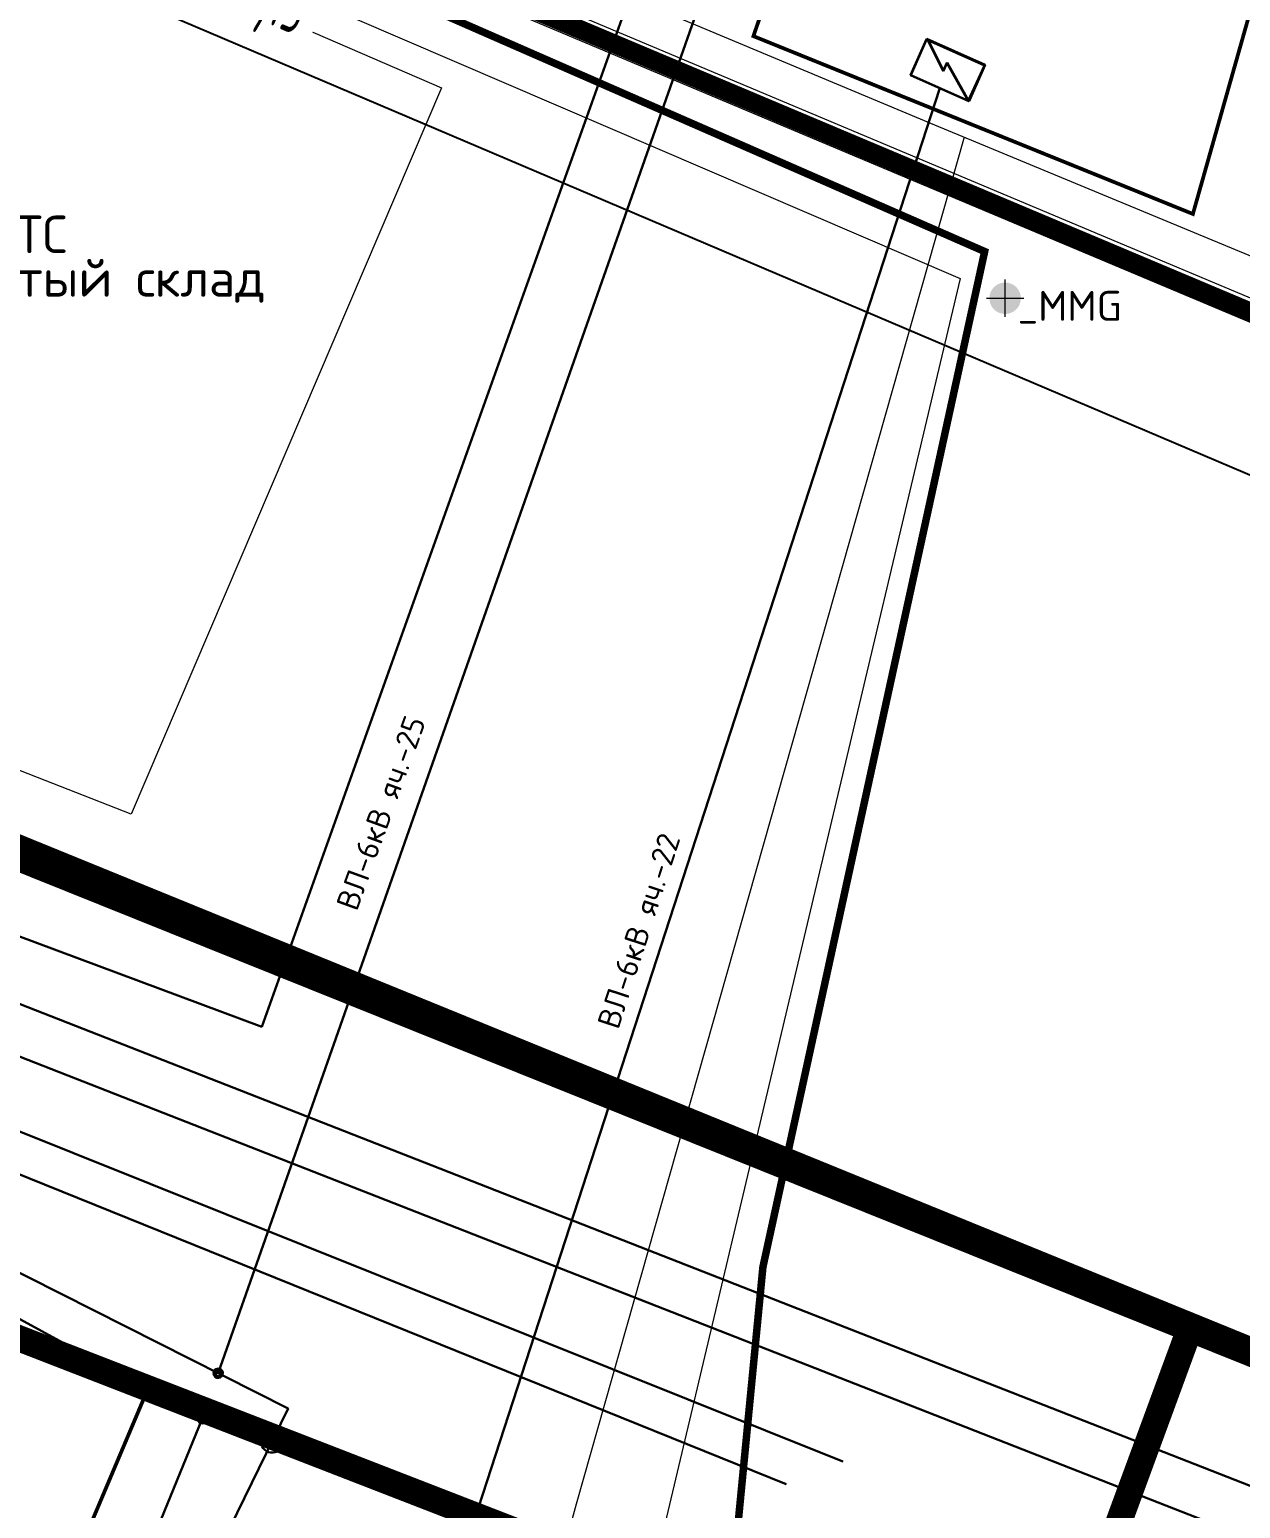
# Model space of a CAD drawing. Header units: millimetres. Extents: x 519 to 9564855, y -810 to 5021775.
# Drawn here: x 9523540.9 to 9523864.3, y 5006042.6 to 5006437.6 of the extents above; entities that cross this region are included whole.
import ezdxf

# ---------------------------------------------------------------- set-up
doc = ezdxf.new("R2010")
doc.units = ezdxf.units.MM
doc.header["$LTSCALE"] = 2
doc.header["$MEASUREMENT"] = 0
doc.header["$PDMODE"] = 2
doc.header["$PDSIZE"] = 5
doc.linetypes.add('DASHED', pattern=[0.75, 0.5, -0.25])
doc.linetypes.add('HIDDEN2', pattern=[4.7625, 3.175, -1.5875])
for name, color, linetype in [('0_ANNOT_Dimensions', 7, 'Continuous'), ('COMPOUND', 3, 'Continuous'), ('Layer1', 1, 'Continuous'), ('PPLINE_WAT', 7, 'WTR_LINE'), ('ROAD_ASF', 9, 'Continuous')]:
    doc.layers.add(name, color=color, linetype=linetype)
for name, color, linetype, lineweight in [('Land lease as of 24.06.2004', 47, 'HIDDEN2', 70), ('Оптиковолоконный кабель', 220, 'CAB6', 20), ('Электро', 1, 'Continuous', 30), ('Электроснаб', 1, 'Continuous', 18), ('Электроснабжене', 1, 'Continuous', 18)]:
    doc.layers.add(name, color=color, linetype=linetype, lineweight=lineweight)
doc.styles.add('92051501$0$STANDARD', font='simplex.shx')
doc.styles.get("Standard").update_dxf_attribs({"font": 'isocpeur.ttf', "width": 0.5})
doc.linetypes.add('CAB', pattern='A,0.7,-0.43403,["K",Standard,S=0.9,R=0,X=-0.4,Y=-0.3],-0.8', length=1.93403)
doc.linetypes.add('CAB6', pattern='A,0.9,-0.9,["6",Standard,S=0.9,R=0,X=-0.8,Y=-0.4],11', length=12.8)
doc.linetypes.add('WTR_LINE', pattern='A,0.5,-0.2,["W",92051501$0$STANDARD,S=0.1,R=0,X=-0.1,Y=-0.05],-0.05', length=0.75)
doc.dimstyles.new('ISO-25', dxfattribs={"dimtxt": 15, "dimasz": 10, "dimexe": 5, "dimexo": 5, "dimgap": 5, "dimtad": 1, "dimtxsty": 'Standard', "dimblk": 'OBLIQUE', "dimcen": 50, "dimadec": 0, "dimazin": 0, "dimtfac": 1, "dimtmove": 0, "dimatfit": 3, "dimfxl": 0, "dimarcsym": 0})

# ---------------------------------------------------------------- blocks, each defined once
blk = doc.blocks.new('_Oblique')
at = {"color": 0, "linetype": 'ByBlock', "lineweight": -2}
blk.add_line((-0.5, -0.5), (0.5, 0.5), dxfattribs=at)
blk = doc.blocks.new('*D108')
at = {"layer": '0_ANNOT_Dimensions', "color": 0, "lineweight": -2, "transparency": 16777216}
for p, q in [((9522897.82, 5006770.66), (9522881.49, 5006732.24)), ((9522883.44, 5006736.84), (9524304.47, 5006132.63)), ((9524318.85, 5006166.44), (9524302.51, 5006128.03))]:
    blk.add_line(p, q, dxfattribs=at)
at = {"layer": 'DEFPOINTS', "color": 0, "lineweight": 25, "transparency": 16777216}
for p in [(9522899.78, 5006775.26), (9524320.81, 5006171.05), (9524304.47, 5006132.63)]:
    blk.add_point(p, dxfattribs=at)
at = {"layer": '0_ANNOT_Dimensions', "color": 0, "lineweight": -2, "transparency": 16777216, "xscale": 10, "yscale": 10, "zscale": 10}
for p, rotation in [((9522883.44, 5006736.84), 156.9651309655296), ((9524304.47, 5006132.63), 336.9651309655296)]:
    blk.add_blockref('_Oblique', p, dxfattribs=dict(at, rotation=rotation))
at = {"layer": '0_ANNOT_Dimensions', "color": 0, "lineweight": 25, "transparency": 16777216, "insert": (9523599.44, 5006447.62), "char_height": 15, "attachment_point": 5, "rotation": 336.9651, "bg_fill": 3, "box_fill_scale": 1.25, "bg_fill_color": 256, "bg_fill_true_color": 13158600, "bg_fill_transparency": 0}
blk.add_mtext('1544,15', dxfattribs=at)

msp = doc.modelspace()

# ---------------------------------------------------------------- hatches: boundary and pattern name
at = {"linetype": 'ByBlock', "lineweight": 0, "ltscale": 50}
h = msp.add_hatch(color=6, dxfattribs=at)
h.dxf.hatch_style = 1
h.set_gradient(color1=(255, 0, 255), color2=(255, 0, 255), tint=1)
h.paths.add_polyline_path([(9523805.68739, 5006365.84, 1), (9523797.27261, 5006365.84, 1)])

# ---------------------------------------------------------------- linework, layer by layer
at = {"color": 5, "linetype": 'WTR_LINE', "lineweight": 0, "ltscale": 100, "const_width": 2}
msp.add_lwpolyline([(9522961.68492, 5006530.42232), (9523070.127, 5006486.695), (9523143.587, 5006661.27), (9523407.015, 5006548.562), (9523796.011, 5006378.327), (9523736.775, 5006107.096), (9523707.544, 5005805.06), (9523700.818, 5005674.553), (9523703.853, 5005552.345), (9523709.802, 5004958.98), (9523711.38, 5004624.515), (9523707.966, 5004479.96), (9523732.1, 5004323.859), (9523751.102, 5004158.131), (9523770.225, 5003987.577), (9523817.419, 5003605.482), (9523831.27, 5003588.67), (9524021.596, 5003522.395), (9525884.76, 5002887.669), (9527000.923, 5002514.69), (9527059.994, 5002488.058), (9527832.679, 5002214.15)], dxfattribs=at)
at = {"color": 0, "linetype": 'ByBlock', "lineweight": 0, "ltscale": 50}
msp.add_point((9523801.48, 5006365.84), dxfattribs=at)
msp.add_point((9523801.48, 5006365.84), dxfattribs=at)
msp.add_point((9523801.48, 5006365.84), dxfattribs=at)
at = {"layer": 'COMPOUND', "lineweight": 0, "const_width": 1}
msp.add_lwpolyline([(9523799.07253, 5006634.23038), (9523759.01101, 5006523.53491), (9523763.73074, 5006521.57428), (9523734.237, 5006435.855), (9523851.637, 5006388.355), (9523876.12334, 5006474.88504), (9523917.16187, 5006588.48479), (9523804.33202, 5006632.32693)], close=True, dxfattribs=at)
msp.add_lwpolyline([(9523572.537, 5006074.655), (9523465.737, 5006112.255), (9523428.537, 5006023.055), (9523532.437, 5005979.755), (9523572.537, 5006074.655)], dxfattribs=at)
at = {"layer": 'Land lease as of 24.06.2004', "color": 35, "linetype": 'DASHED', "lineweight": 0, "ltscale": 5, "const_width": 7}
for points in [[(9522957, 5006455.98), (9523999.01, 5006031.01)], [(9522947.29702, 5006453.66587), (9523999.01, 5006031.01)], [(9523851.07578, 5006091.34302), (9523720, 5005734)]]:
    msp.add_lwpolyline(points, dxfattribs=at)
at = {"layer": 'Land lease as of 24.06.2004', "color": 35, "linetype": 'DASHED', "lineweight": 0, "ltscale": 2, "const_width": 7}
msp.add_lwpolyline([(9523259.86314, 5006195.9713), (9523305.53716, 5006313.68549), (9523851.06215, 5006091.30587), (9523810.91877, 5005982.15742), (9523259.86314, 5006195.9713)], dxfattribs=at)
at = {"layer": 'Layer1', "color": 3, "lineweight": 0}
for p, q in [((9523526.35313, 5006476.24674), (9523650.92337, 5006422.03604)), ((9523650.92337, 5006422.03604), (9523568, 5006228)), ((9523568, 5006228), (9523443.91321, 5006276.70609))]:
    msp.add_line(p, q, dxfattribs=at)
at = {"layer": 'PPLINE_WAT', "color": 5, "lineweight": 0, "ltscale": 20}
for points in [[(9523394.05998, 5006572.94628), (9523682.80481, 5006453.97047), (9523782.577, 5006412.184), (9524033.432, 5006308.159), (9524136.788, 5006266.205), (9524101.6191, 5006188.47359)], [(9523790.51137, 5006408.89376), (9523686.85436, 5006043.76992), (9523663.02844, 5005956.04414)]]:
    msp.add_lwpolyline(points, dxfattribs=at)
at = {"layer": 'ROAD_ASF', "color": 8, "lineweight": 0, "const_width": 5}
msp.add_lwpolyline([(9523170.07911, 5006655.78082), (9524320.80617, 5006171.04633)], dxfattribs=at)
at = {"layer": 'ROAD_ASF', "lineweight": 0}
for points in [[(9523171.24202, 5006658.54626), (9524320.48734, 5006175.2707)], [(9523168.9162, 5006653.01539), (9524309.62724, 5006173.32862)]]:
    msp.add_lwpolyline(points, dxfattribs=at)
at = {"layer": 'Оптиковолоконный кабель', "linetype": 'CAB', "lineweight": 0, "ltscale": 0.5}
msp.add_lwpolyline([(9523409.545, 5006545.405), (9523492.679, 5006504.061), (9523552.43855, 5006472.62289), (9523579.56589, 5006458.35183), (9523582.951, 5006456.571), (9523613.87, 5006446.626), (9523789.469, 5006371.087), (9523707.722, 5006026.346), (9523696.146, 5005917.127)], dxfattribs=at)
at = {"layer": 'Электро', "ltscale": 25}
for p, q in [((9523602.96149, 5006171.24418, 0), (9523750.61718, 5006584.68712, 0)), ((9523730.25283, 5006474.18089, 0), (9523591.26501, 5006078.71279, 0)), ((9523783.99744, 5006421.91514), (9523660.7537, 5006042.60994)), ((9523602.80509, 5006061.43858), (9523586.99892, 5006066.57432)), ((9523660.7537, 5006042.60994), (9523608.51142, 5006059.58448))]:
    msp.add_line(p, q, dxfattribs=at)
at = {"layer": 'Электро'}
for p, q in [((9523776.21154, 5006425.38571), (9523780.516, 5006435.04234)), ((9523776.30138, 5006425.46179, 0), (9523780.60583, 5006435.11842, 0)), ((9523780.516, 5006435.04234), (9523796.08778, 5006428.1012)), ((9523780.60583, 5006435.11842, 0), (9523796.17762, 5006428.17728, 0)), ((9523795.95857, 5006428.05166), (9523780.80039, 5006434.80843)), ((9523780.80039, 5006434.80843), (9523784.96431, 5006426.52422)), ((9523796.0484, 5006428.12775, 0), (9523780.89023, 5006434.88452, 0)), ((9523780.89023, 5006434.88452, 0), (9523785.05415, 5006426.60031, 0)), ((9523784.96431, 5006426.52422), (9523785.93137, 5006428.69372)), ((9523785.05415, 5006426.60031, 0), (9523786.0212, 5006428.76981, 0)), ((9523785.93137, 5006428.69372), (9523791.58166, 5006418.57046)), ((9523786.0212, 5006428.76981, 0), (9523791.6715, 5006418.64655, 0)), ((9523791.58166, 5006418.57046), (9523795.95857, 5006428.05166)), ((9523791.6715, 5006418.64655, 0), (9523796.0484, 5006428.12775, 0)), ((9523796.08778, 5006428.1012), (9523791.78333, 5006418.44457)), ((9523796.17762, 5006428.17728, 0), (9523791.87316, 5006418.52066, 0)), ((9523791.78333, 5006418.44457), (9523776.21154, 5006425.38571)), ((9523791.87316, 5006418.52066, 0), (9523776.30138, 5006425.46179, 0)), ((9523602.96149, 5006171.24418, 0), (9523304.6111, 5006282.48873, 0)), ((9524036.9672, 5005982.0111, 0), (9523299.37247, 5006270.82002, 0)), ((9524058.5229, 5005959.57501, 0), (9523295.27266, 5006258.42947, 0)), ((9523448.15369, 5006150.95478), (9523609.95793, 5006069.27668)), ((9523586.99892, 5006066.57432), (9523453.67892, 5006139.24532)), ((9523552.89992, 5005983.41232), (9523586.99892, 5006066.57432)), ((9523609.95793, 5006069.27668), (9523564.95269, 5005977.53078))]:
    msp.add_line(p, q, dxfattribs=at)
at = {"layer": 'Электро', "ltscale": 0.25}
for p, q in [((9523287.19875, 5006243.91222), (9523758.14989, 5006055.12352)), ((9523284.75269, 5006234.0949), (9523743.01704, 5006049.07989))]:
    msp.add_line(p, q, dxfattribs=at)
at = {"layer": 'Электро', "ltscale": 25}
for centre, radius, start, end in [((9523591.26501, 5006078.71279, 0), 1.25, 162, 342), ((9523591.26501, 5006078.71279, 0), 1.25, 342, 162), ((9523591.26501, 5006078.71279, 0), 0.75, 162, 342), ((9523591.26501, 5006078.71279, 0), 0.75, 342, 162), ((9523586.99892, 5006066.57432), 1.25, 162, 342), ((9523586.99892, 5006066.57432), 1.25, 342, 162), ((9523586.99892, 5006066.57432), 0.75, 162, 342), ((9523586.99892, 5006066.57432), 0.75, 342, 162), ((9523605.65825, 5006060.51153), 3, 162, 342)]:
    msp.add_arc(centre, radius, start, end, dxfattribs=at)
at = {"layer": 'Электроснаб', "color": 1, "linetype": 'ByBlock', "lineweight": 0, "ltscale": 25}
for p, q in [((9523602.96149, 5006171.24418, 0), (9523750.61718, 5006584.68712, 0)), ((9523730.25283, 5006474.18089, 0), (9523591.26501, 5006078.71279, 0)), ((9523783.99744, 5006421.91514), (9523660.7537, 5006042.60994)), ((9523602.80509, 5006061.43858), (9523586.99892, 5006066.57432)), ((9523660.7537, 5006042.60994), (9523608.51142, 5006059.58448))]:
    msp.add_line(p, q, dxfattribs=at)
at = {"layer": 'Электроснаб', "color": 1, "linetype": 'ByBlock', "lineweight": 0}
for p, q in [((9523776.21154, 5006425.38571), (9523780.516, 5006435.04234)), ((9523776.30138, 5006425.46179, 0), (9523780.60583, 5006435.11842, 0)), ((9523780.516, 5006435.04234), (9523796.08778, 5006428.1012)), ((9523780.60583, 5006435.11842, 0), (9523796.17762, 5006428.17728, 0)), ((9523795.95857, 5006428.05166), (9523780.80039, 5006434.80843)), ((9523780.80039, 5006434.80843), (9523784.96431, 5006426.52422)), ((9523796.0484, 5006428.12775, 0), (9523780.89023, 5006434.88452, 0)), ((9523780.89023, 5006434.88452, 0), (9523785.05415, 5006426.60031, 0)), ((9523784.96431, 5006426.52422), (9523785.93137, 5006428.69372)), ((9523785.05415, 5006426.60031, 0), (9523786.0212, 5006428.76981, 0)), ((9523785.93137, 5006428.69372), (9523791.58166, 5006418.57046)), ((9523786.0212, 5006428.76981, 0), (9523791.6715, 5006418.64655, 0)), ((9523791.58166, 5006418.57046), (9523795.95857, 5006428.05166)), ((9523791.6715, 5006418.64655, 0), (9523796.0484, 5006428.12775, 0)), ((9523796.08778, 5006428.1012), (9523791.78333, 5006418.44457)), ((9523796.17762, 5006428.17728, 0), (9523791.87316, 5006418.52066, 0)), ((9523791.78333, 5006418.44457), (9523776.21154, 5006425.38571)), ((9523791.87316, 5006418.52066, 0), (9523776.30138, 5006425.46179, 0)), ((9523602.96149, 5006171.24418, 0), (9523304.6111, 5006282.48873, 0)), ((9524036.9672, 5005982.0111, 0), (9523299.37247, 5006270.82002, 0)), ((9524058.5229, 5005959.57501, 0), (9523295.27266, 5006258.42947, 0)), ((9523448.15369, 5006150.95478), (9523609.95793, 5006069.27668)), ((9523586.99892, 5006066.57432), (9523453.67892, 5006139.24532)), ((9523552.89992, 5005983.41232), (9523586.99892, 5006066.57432)), ((9523609.95793, 5006069.27668), (9523564.95269, 5005977.53078))]:
    msp.add_line(p, q, dxfattribs=at)
at = {"layer": 'Электроснаб', "color": 1, "linetype": 'ByBlock', "lineweight": 0, "ltscale": 0.25}
for p, q in [((9523287.19875, 5006243.91222), (9523758.14989, 5006055.12352)), ((9523284.75269, 5006234.0949), (9523743.01704, 5006049.07989))]:
    msp.add_line(p, q, dxfattribs=at)
at = {"layer": 'Электроснаб', "color": 1, "linetype": 'ByBlock', "lineweight": 0, "ltscale": 25}
for centre, radius, start, end in [((9523591.26501, 5006078.71279, 0), 1.25, 162, 342), ((9523591.26501, 5006078.71279, 0), 1.25, 342, 162), ((9523591.26501, 5006078.71279, 0), 0.75, 162, 342), ((9523591.26501, 5006078.71279, 0), 0.75, 342, 162), ((9523586.99892, 5006066.57432), 1.25, 162, 342), ((9523586.99892, 5006066.57432), 1.25, 342, 162), ((9523586.99892, 5006066.57432), 0.75, 162, 342), ((9523586.99892, 5006066.57432), 0.75, 342, 162), ((9523605.65825, 5006060.51153), 3, 162, 342)]:
    msp.add_arc(centre, radius, start, end, dxfattribs=at)
at = {"layer": 'Электроснабжене', "color": 1, "linetype": 'ByBlock', "lineweight": 0, "ltscale": 25}
for p, q in [((9523602.96149, 5006171.24418, 0), (9523750.61718, 5006584.68712, 0)), ((9523730.25283, 5006474.18089, 0), (9523591.26501, 5006078.71279, 0)), ((9523783.99744, 5006421.91514), (9523660.7537, 5006042.60994)), ((9523602.80509, 5006061.43858), (9523586.99892, 5006066.57432)), ((9523660.7537, 5006042.60994), (9523608.51142, 5006059.58448))]:
    msp.add_line(p, q, dxfattribs=at)
at = {"layer": 'Электроснабжене', "color": 1, "linetype": 'ByBlock', "lineweight": 0}
for p, q in [((9523776.21154, 5006425.38571), (9523780.516, 5006435.04234)), ((9523776.30138, 5006425.46179, 0), (9523780.60583, 5006435.11842, 0)), ((9523780.516, 5006435.04234), (9523796.08778, 5006428.1012)), ((9523780.60583, 5006435.11842, 0), (9523796.17762, 5006428.17728, 0)), ((9523795.95857, 5006428.05166), (9523780.80039, 5006434.80843)), ((9523780.80039, 5006434.80843), (9523784.96431, 5006426.52422)), ((9523796.0484, 5006428.12775, 0), (9523780.89023, 5006434.88452, 0)), ((9523780.89023, 5006434.88452, 0), (9523785.05415, 5006426.60031, 0)), ((9523784.96431, 5006426.52422), (9523785.93137, 5006428.69372)), ((9523785.05415, 5006426.60031, 0), (9523786.0212, 5006428.76981, 0)), ((9523785.93137, 5006428.69372), (9523791.58166, 5006418.57046)), ((9523786.0212, 5006428.76981, 0), (9523791.6715, 5006418.64655, 0)), ((9523791.58166, 5006418.57046), (9523795.95857, 5006428.05166)), ((9523791.6715, 5006418.64655, 0), (9523796.0484, 5006428.12775, 0)), ((9523796.08778, 5006428.1012), (9523791.78333, 5006418.44457)), ((9523796.17762, 5006428.17728, 0), (9523791.87316, 5006418.52066, 0)), ((9523791.78333, 5006418.44457), (9523776.21154, 5006425.38571)), ((9523791.87316, 5006418.52066, 0), (9523776.30138, 5006425.46179, 0)), ((9523602.96149, 5006171.24418, 0), (9523304.6111, 5006282.48873, 0)), ((9524036.9672, 5005982.0111, 0), (9523299.37247, 5006270.82002, 0)), ((9524058.5229, 5005959.57501, 0), (9523295.27266, 5006258.42947, 0)), ((9523448.15369, 5006150.95478), (9523609.95793, 5006069.27668)), ((9523586.99892, 5006066.57432), (9523453.67892, 5006139.24532)), ((9523552.89992, 5005983.41232), (9523586.99892, 5006066.57432)), ((9523609.95793, 5006069.27668), (9523564.95269, 5005977.53078))]:
    msp.add_line(p, q, dxfattribs=at)
at = {"layer": 'Электроснабжене', "color": 1, "linetype": 'ByBlock', "lineweight": 0, "ltscale": 0.25}
for p, q in [((9523287.19875, 5006243.91222), (9523758.14989, 5006055.12352)), ((9523284.75269, 5006234.0949), (9523743.01704, 5006049.07989))]:
    msp.add_line(p, q, dxfattribs=at)
at = {"layer": 'Электроснабжене', "color": 1, "linetype": 'ByBlock', "lineweight": 0, "ltscale": 25}
for centre, radius, start, end in [((9523591.26501, 5006078.71279, 0), 1.25, 162, 342), ((9523591.26501, 5006078.71279, 0), 1.25, 342, 162), ((9523591.26501, 5006078.71279, 0), 0.75, 162, 342), ((9523591.26501, 5006078.71279, 0), 0.75, 342, 162), ((9523586.99892, 5006066.57432), 1.25, 162, 342), ((9523586.99892, 5006066.57432), 1.25, 342, 162), ((9523586.99892, 5006066.57432), 0.75, 162, 342), ((9523586.99892, 5006066.57432), 0.75, 342, 162), ((9523605.65825, 5006060.51153), 3, 162, 342)]:
    msp.add_arc(centre, radius, start, end, dxfattribs=at)

# ---------------------------------------------------------------- texts
at = {"lineweight": 0}
for s, p in [('БМТС', (9523519.24593, 5006377.91443)), ('открытый склад', (9523500.68573, 5006366.26347))]:
    msp.add_text(s, height=10, dxfattribs=at).set_placement(p)
at = {"color": 6, "lineweight": 0}
msp.add_text('_MMG', height=8, dxfattribs=at).set_placement((9523804.84868, 5006359.81081))
at = {"layer": 'Электро'}
for s, rotation, p in [('ВЛ-6кВ яч.-25', 70, (9523628.28388, 5006201.85415, 0)), ('ВЛ-6кВ яч.-22', 72, (9523698.12452, 5006170.26733, 0))]:
    msp.add_text(s, height=6, rotation=rotation, dxfattribs=at).set_placement(p)
at = {"layer": 'Электроснаб', "color": 1, "linetype": 'ByBlock', "lineweight": 0}
for s, rotation, p in [('ВЛ-6кВ яч.-25', 70, (9523628.28388, 5006201.85415, 0)), ('ВЛ-6кВ яч.-22', 72, (9523698.12452, 5006170.26733, 0))]:
    msp.add_text(s, height=6, rotation=rotation, dxfattribs=at).set_placement(p)
at = {"layer": 'Электроснабжене', "color": 1, "linetype": 'ByBlock', "lineweight": 0}
for s, rotation, p in [('ВЛ-6кВ яч.-25', 70, (9523628.28388, 5006201.85415, 0)), ('ВЛ-6кВ яч.-22', 72, (9523698.12452, 5006170.26733, 0))]:
    msp.add_text(s, height=6, rotation=rotation, dxfattribs=at).set_placement(p)

# ---------------------------------------------------------------- next in the draw order: dimensions: what is measured, and where the dimension line sits
at = {"layer": '0_ANNOT_Dimensions', "lineweight": 25}
dim = msp.add_aligned_dim(p1=(9522899.77955, 5006775.25724), p2=(9524320.80617, 5006171.04633), distance=-41.74576, dimstyle='ISO-25', override={"dimtfill": 1}, dxfattribs=at)
dim.commit()
dim.dimension.update_dxf_attribs({"geometry": '*D108', "text_midpoint": (9523599.43618, 5006447.61828)})

doc.saveas('drawing.dxf')
